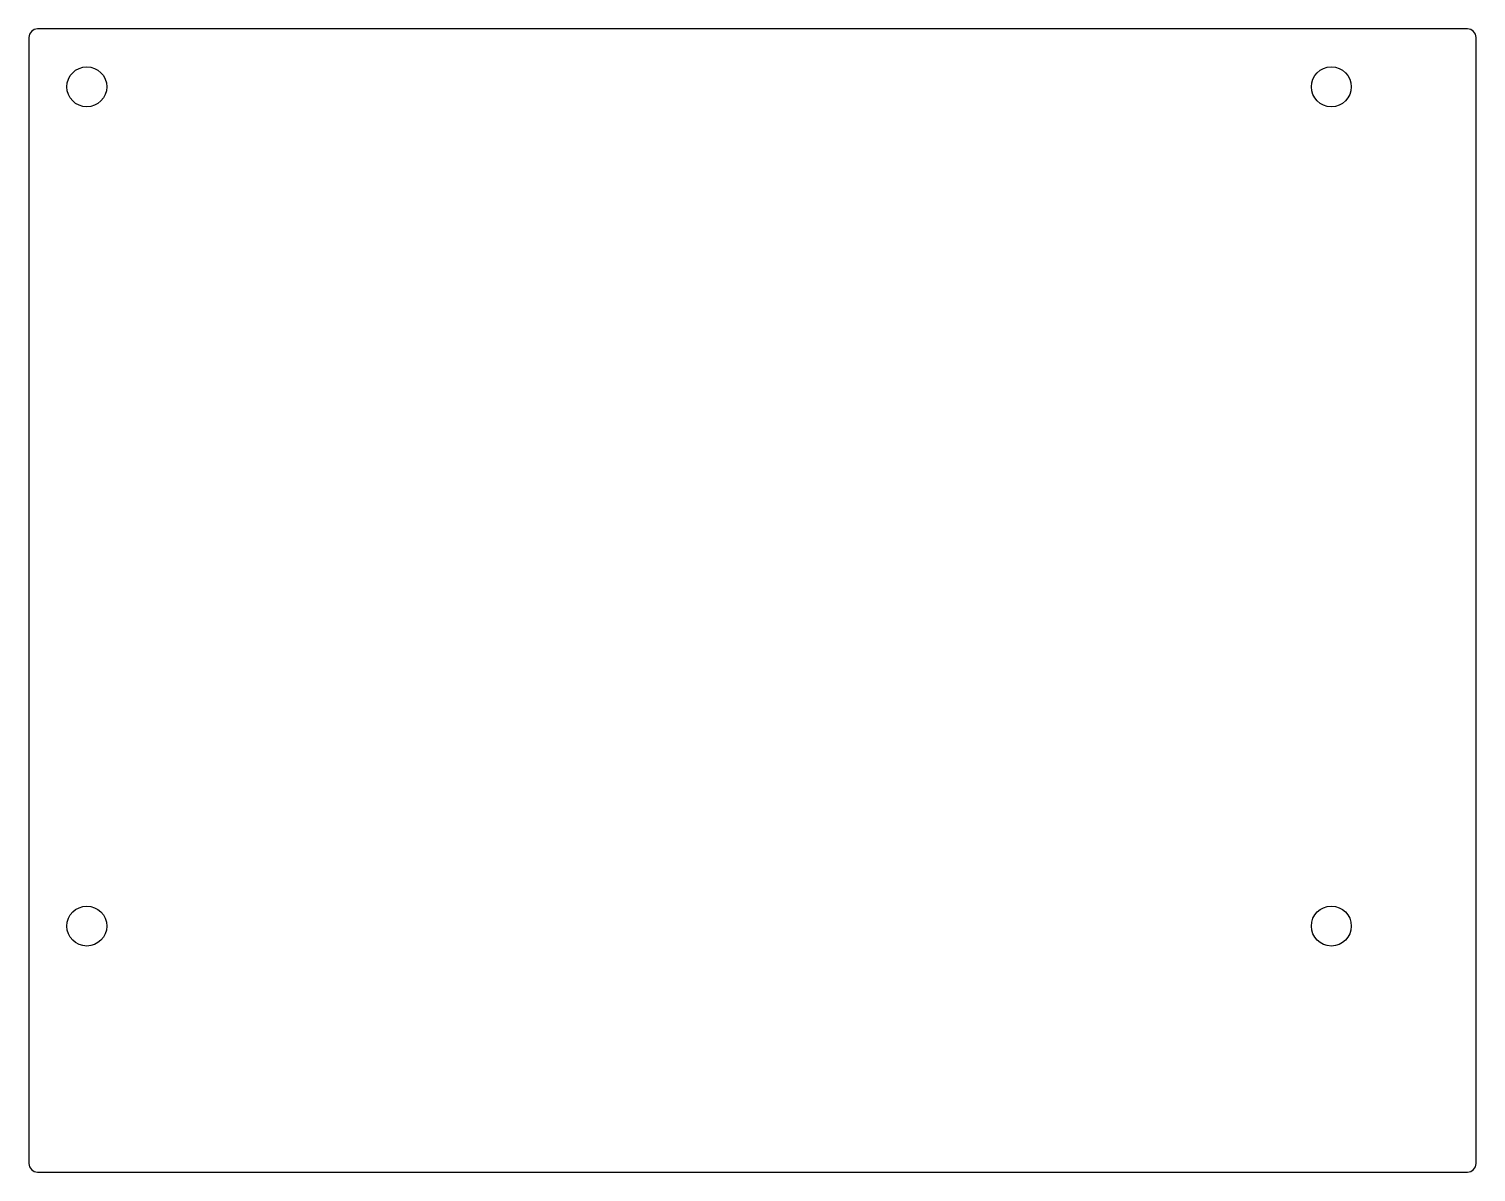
# Model space of a CAD drawing. Header units: millimetres. Extents: x -1 to 99, y -79 to 0.
import ezdxf

# ---------------------------------------------------------------- set-up
doc = ezdxf.new("R2010")
doc.units = ezdxf.units.MM

msp = doc.modelspace()

# ---------------------------------------------------------------- linework, layer by layer
msp.add_lwpolyline([(-0.6, -0.6), (-0.6, -78.4, 0.41421), (0, -79), (98.8, -79, 0.41421), (99.4, -78.4), (99.4, -0.6, 0.41421), (98.8, 0), (0, 0, 0.41421)], format="xyb", close=True)
for centre in [(3.4, -4), (89.4, -4), (3.4, -62), (89.4, -62)]:
    msp.add_circle(centre, 1.38)

doc.saveas('drawing.dxf')
